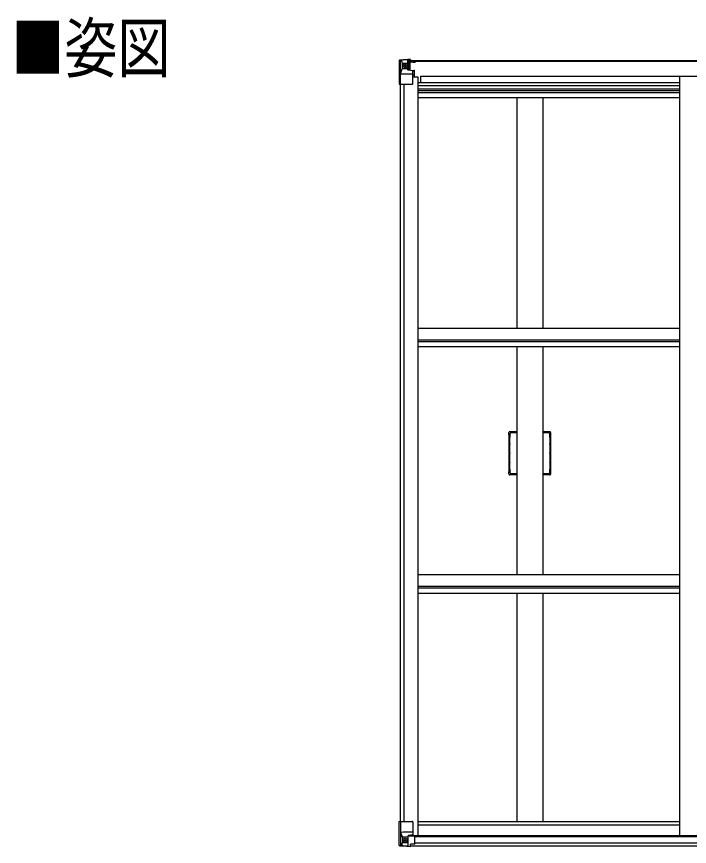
# Model space of a CAD drawing. Units: millimetres, scale not verified. Extents: x -8410 to 8410, y -5940 to 5940.
# Drawn here: x -3950 to -2238, y 259 to 2371 of the extents above; entities that cross this region are included whole.
import ezdxf
from ezdxf.enums import TextEntityAlignment as Align

# ---------------------------------------------------------------- set-up
doc = ezdxf.new("R2010")
doc.units = ezdxf.units.MM
doc.header["$LTSCALE"] = 30
for name, color, linetype in [('0-2_USER1', 3, 'Continuous'), ('0-3_YKK_11E', 7, 'Continuous'), ('0-5_YKK_13', 4, 'Continuous'), ('0-6_YKK_A1', 4, 'Continuous')]:
    doc.layers.add(name, color=color, linetype=linetype)
doc.styles.add('ＭＳ ゴシック', font='')
doc.styles.get('ＭＳ ゴシック').set_extended_font_data('MS Gothic')

msp = doc.modelspace()

# ---------------------------------------------------------------- linework, layer by layer
at = {"layer": '0-3_YKK_11E'}
for p, q in [((-2695.43, 1314.76), (-2677.43, 1314.76)), ((-2692.23, 1312.56), (-2677.43, 1312.56)), ((-2611.43, 1314.76), (-2593.43, 1314.76)), ((-2611.43, 1312.56), (-2596.63, 1312.56)), ((-2677.43, 1204.76), (-2695.43, 1204.76)), ((-2677.43, 1206.96), (-2692.23, 1206.96)), ((-2596.63, 1206.96), (-2611.43, 1206.96)), ((-2593.43, 1204.76), (-2611.43, 1204.76))]:
    msp.add_line(p, q, dxfattribs=at)
for points in [[(-2694.73, 1209.46), (-2694.73, 1218.96), (-2694.83, 1219.18), (-2694.93, 1219.4), (-2694.93, 1235.11), (-2694.83, 1235.33), (-2694.73, 1235.56), (-2694.73, 1235.96), (-2694.83, 1236.18), (-2694.93, 1236.4), (-2694.93, 1259.11), (-2694.83, 1259.33), (-2694.73, 1259.56), (-2694.73, 1259.96), (-2694.83, 1260.18), (-2694.93, 1260.4), (-2694.93, 1283.11), (-2694.83, 1283.33), (-2694.73, 1283.56), (-2694.73, 1283.96), (-2694.83, 1284.18), (-2694.93, 1284.4), (-2694.93, 1300.11), (-2694.83, 1300.33), (-2694.73, 1300.56), (-2694.73, 1310.06)], [(-2594.13, 1310.06), (-2594.13, 1300.56), (-2594.03, 1300.33), (-2593.93, 1300.11), (-2593.93, 1284.4), (-2594.03, 1284.18), (-2594.13, 1283.96), (-2594.13, 1283.56), (-2594.03, 1283.33), (-2593.93, 1283.11), (-2593.93, 1260.4), (-2594.03, 1260.18), (-2594.13, 1259.96), (-2594.13, 1259.56), (-2594.03, 1259.33), (-2593.93, 1259.11), (-2593.93, 1236.4), (-2594.03, 1236.18), (-2594.13, 1235.96), (-2594.13, 1235.56), (-2594.03, 1235.33), (-2593.93, 1235.11), (-2593.93, 1219.4), (-2594.03, 1219.18), (-2594.13, 1218.96), (-2594.13, 1209.46)]]:
    msp.add_lwpolyline(points, dxfattribs=at)
for centre, radius, start, end in [((-2695.43, 1312.76), 2, 90, 181.08102), ((-5504.18, 1259.76), 2807.25, 358.91898, 1.08102), ((-2692.23, 1310.06), 2.5, 90, 180), ((-2596.63, 1310.06), 2.5, 0, 90), ((-2593.43, 1312.76), 2, 358.91898, 90), ((215.32, 1259.76), 2807.25, 178.91898, 181.08102), ((-2695.43, 1206.76), 2, 178.91898, 270), ((-2692.23, 1209.46), 2.5, 180, 270), ((-2596.63, 1209.46), 2.5, 270, 0), ((-2593.43, 1206.76), 2, 270, 1.08102)]:
    msp.add_arc(centre, radius, start, end, dxfattribs=at)
at = {"layer": '0-5_YKK_13'}
for p, q in [((-2975.49, 2260.51), (-2975.49, 2260.51)), ((-2975.49, 2260.46), (-2975.49, 2260.5)), ((-2966.52, 2260.89), (-2974.44, 2260.42)), ((-2954.43, 2261.68), (-2966.43, 2260.9)), ((-2947.93, 2262.19), (-2954.43, 2261.79)), ((-2954.43, 2235.7), (-2954.43, 2261.79)), ((-2954.43, 2260.91), (-2947.93, 2261.31)), ((-2947.93, 2260.38), (-2952.93, 2260.29)), ((-2947.93, 2261.31), (-2947.93, 2262.19)), ((-2947.93, 2260.79), (-2947.93, 2261.31)), ((-2947.93, 2260.79), (-2947.93, 2260.38)), ((-2947.93, 2260.38), (-2947.93, 2259.56)), ((-2942.93, 2259.99), (-2942.93, 2259.56)), ((-2942.63, 2259.99), (-2942.93, 2259.99)), ((-2942.63, 2259.99), (-2940.94, 2259.56)), ((-2976.43, 2259.5), (-2976.43, 2259.46)), ((-2973.58, 2259.45), (-2973.59, 2259.38)), ((-2973.59, 2198.79), (-2973.59, 2259.38)), ((-2969.62, 2256), (-2972.35, 2259.67)), ((-2968.76, 2252.5), (-2966.43, 2252.56)), ((-2968.76, 2239.02), (-2968.76, 2252.5)), ((-2966.43, 2238.99), (-2968.76, 2239.02)), ((-2966.43, 2252.55), (-2954.43, 2252.55)), ((-2966.43, 2238.99), (-2954.43, 2238.99)), ((-2966.43, 2238.99), (-2966.43, 2238.99)), ((-2960.95, 2245.35), (-2960.95, 2244.39)), ((-2955.43, 2252.55), (-2954.43, 2252.55)), ((-2952.93, 2256.09), (-2954.43, 2256.09)), ((-2952.93, 2252.55), (-2954.43, 2252.55)), ((-2952.93, 2238.99), (-2954.43, 2238.99)), ((-2952.43, 2255.73), (-2952.93, 2255.73)), ((-2948.93, 2250.8), (-2952.93, 2250.8)), ((-2948.93, 2242.59), (-2952.93, 2242.59)), ((-2952.82, 2254.43), (-2948.93, 2254.43)), ((-2952.43, 2256.75), (-2952.43, 2254.8)), ((-2944.43, 2256.75), (-2952.43, 2256.75)), ((-2944.43, 2256.73), (-2952.43, 2256.73)), ((-2942.43, 2254.89), (-2952.43, 2254.8)), ((-2952.43, 2254.63), (-2952.43, 2254.8)), ((-2952.43, 2254.8), (-2952.43, 2254.8)), ((-2948.93, 2234.69), (-2948.93, 2254.66)), ((-2942.43, 2256.49), (-2937.43, 2256.49)), ((-2942.43, 2254.89), (-2942.43, 2256.49)), ((-2937.43, 2257.42), (-2937.43, 2256.49)), ((-2937.43, 2256.49), (-2936.43, 2256.49)), ((-2936.43, 2256.49), (-2936.43, 2257.42)), ((-2936.43, 2256.49), (-2936.43, 2254.93)), ((-2936.43, 2254.81), (-2936.43, 2254.93)), ((-2973.04, 2225.68), (-2968.9, 2237.76)), ((-2973.04, 2225.68), (-2966.43, 2225.46)), ((-2966.43, 2225.46), (-2942.43, 2225.46)), ((-2953.6, 2235.44), (-2943.26, 2233.78)), ((-2953.6, 2234.8), (-2953.6, 2235.44)), ((-2943.26, 2233.15), (-2953.6, 2234.8)), ((-2943.26, 2233.78), (-2943.26, 2233.15)), ((-2942.98, 2233.71), (-2938.93, 2233.67)), ((-2942.43, 2199.79), (-2942.43, 2232.89)), ((-2937.93, 2221.79), (-2942.43, 2221.79)), ((-2937.93, 2233.66), (-2938.93, 2233.67)), ((-2938.93, 2231.94), (-2937.93, 2231.94)), ((-2937.93, 2217.45), (-2937.93, 2233.66)), ((-2973.59, 2198.79), (-2943.43, 2198.79)), ((-2976.43, 322.39), (-2943.43, 322.39)), ((-2976.43, 261.68), (-2976.43, 322.39)), ((-2973.59, 322.39), (-2973.59, 261.8)), ((-2942.43, 321.39), (-2942.43, 288.29)), ((-2973.04, 295.5), (-2966.43, 295.72)), ((-2966.43, 295.72), (-2942.43, 295.72)), ((-2973.04, 295.5), (-2968.9, 283.42)), ((-2966.43, 282.19), (-2968.76, 282.16)), ((-2968.76, 282.16), (-2968.76, 268.68)), ((-2966.43, 282.19), (-2966.43, 282.19)), ((-2954.43, 282.19), (-2966.43, 282.19)), ((-2961.91, 275.83), (-2961.91, 276.79)), ((-2954.43, 286.17), (-2947.93, 286.17)), ((-2954.43, 286.17), (-2954.43, 259.39)), ((-2943.26, 288.03), (-2953.6, 286.38)), ((-2953.6, 286.38), (-2953.6, 286.17)), ((-2950.91, 286.17), (-2943.26, 287.4)), ((-2947.93, 286.17), (-2938.93, 286.14)), ((-2943.26, 287.4), (-2943.26, 288.03)), ((-2937.93, 285.23), (-2937.93, 265.08)), ((-2975.49, 260.72), (-2975.49, 260.67)), ((-2966.52, 260.29), (-2974.44, 260.76)), ((-2973.58, 261.73), (-2973.59, 261.8)), ((-2969.62, 265.18), (-2972.35, 261.51)), ((-2968.76, 268.68), (-2966.43, 268.62)), ((-2966.43, 268.63), (-2954.43, 268.63)), ((-2954.43, 259.5), (-2966.43, 260.28)), ((-2947.93, 258.99), (-2947.93, 264.93)), ((-2938.93, 264.36), (-2947.93, 264.31))]:
    msp.add_line(p, q, dxfattribs=at)
for points in [[(-2975.49, 2260.51), (-2966.43, 2261.06), (-2954.43, 2261.79)], [(-2947.93, 2260.79), (-2952.93, 2260.79), (-2952.93, 2235.33)], [(-2976.43, 2259.46), (-2976.43, 2198.79), (-2973.59, 2198.79)], [(-2962.87, 2246.31), (-2963.83, 2246.31), (-2963.83, 2247.27), (-2962.87, 2247.27)], [(-2961.91, 2248.23), (-2961.91, 2249.19), (-2960.95, 2249.19), (-2960.95, 2248.23)], [(-2960.95, 2244.39), (-2961.91, 2244.39), (-2961.91, 2245.35)], [(-2959.99, 2247.27), (-2959.03, 2247.27), (-2959.03, 2246.31), (-2959.99, 2246.31)], [(-2952.43, 2255.73), (-2944.43, 2255.73), (-2944.43, 2257.42)], [(-2937.43, 2254.76), (-2952.43, 2254.63), (-2952.43, 2254.63)], [(-2942.43, 2254.89), (-2942.43, 2254.88), (-2936.43, 2254.93)], [(-2938.93, 2233.67), (-2938.93, 2231.94), (-2942.43, 2231.92)], [(-2962.87, 273.91), (-2963.83, 273.91), (-2963.83, 274.87), (-2962.87, 274.87)], [(-2961.91, 276.79), (-2960.95, 276.79), (-2960.95, 275.83)], [(-2959.99, 274.87), (-2959.03, 274.87), (-2959.03, 273.91), (-2959.99, 273.91)], [(-2975.49, 260.67), (-2966.43, 260.12), (-2947.93, 258.99)], [(-2960.95, 272.95), (-2960.95, 271.99), (-2961.91, 271.99), (-2961.91, 272.95)], [(-2937.93, 265.08), (-2937.94, 264.97), (-2947.93, 264.93)]]:
    msp.add_lwpolyline(points, dxfattribs=at)
for centre in [(-2961.43, 2246.79), (-2961.43, 274.39)]:
    msp.add_circle(centre, 5.3, dxfattribs=at)
for centre, radius, start, end in [((-2975.43, 2259.51), 1, 93.50017, 180.00079), ((-2975.43, 2259.5), 0.999, 93.4424, 179.95083), ((-2975.43, 2259.46), 0.999, 93.4424, 179.95083), ((-2974.28, 2273.11), 12.7, 269.24466, 275.10311), ((-2972.3, 2259.5), 1.28, 131.17831, 182.45895), ((-2962.87, 2248.23), 0.96, 270, 0), ((-2962.87, 2245.35), 0.96, 0, 90), ((-2959.99, 2248.23), 0.96, 180, 270), ((-2959.99, 2245.35), 0.96, 90, 180), ((-2952.43, 2257.25), 0.5, 179.99802, 269.99691), ((-2952.43, 2257.23), 0.5, 180.00109, 270.00109), ((-2952.43, 2254.3), 0.5, 90.52895, 180.04464), ((-2952.42, 2254.12), 0.513, 91.88028, 181.04707), ((-2937.29, 2262.45), 7.69, 268.96999, 276.43426), ((-2953.49, 2236.37), 0.937, 182.32209, 263.26766), ((-2953.49, 2235.73), 0.937, 182.32209, 263.26766), ((-2943.37, 2232.85), 0.937, 2.32209, 83.26766), ((-2943.37, 2232.22), 0.937, 2.32209, 83.26766), ((-2943.43, 2199.79), 1, 270, 0), ((-2943.43, 321.39), 1, 0, 90), ((-2962.87, 275.83), 0.96, 270, 0), ((-2959.99, 275.83), 0.96, 180, 270), ((-2953.49, 285.45), 0.937, 96.73234, 129.06602), ((-2943.37, 288.96), 0.937, 276.73234, 357.67791), ((-2943.37, 288.33), 0.937, 276.73234, 357.67791), ((-2975.43, 261.72), 0.999, 180.04917, 266.5576), ((-2975.43, 261.68), 0.999, 180.04917, 266.5576), ((-2975.43, 261.67), 1, 179.99921, 266.49983), ((-2974.28, 248.07), 12.7, 84.89689, 90.75534), ((-2972.3, 261.68), 1.28, 177.54105, 228.82169), ((-2962.87, 272.95), 0.96, 0, 90), ((-2959.99, 272.95), 0.96, 90, 180)]:
    msp.add_arc(centre, radius, start, end, dxfattribs=at)
for centre, major_axis, ratio, start_param, end_param in [((-2774.49, 2272.82), (201, 12.36), 0.060933, 3.1373463, 3.1378449), ((-2973.49, 2260.58), (2, 0.12), 0.060933, 3.1378449, 4.2119296), ((-2973.3, 2257.49), (-0.02, 3), 0.466854, 5.5234897, 6.1575023), ((-2971.63, 2252.42), (0.03, 5), 0.573921, 4.7320603, 5.5159136), ((-2970.17, 2239.05), (0, 3), 0.468246, 4.2703918, 4.7058971), ((-3048.18, 2252.55), (81.75, 0), 0.061163, 0, 0.0007725), ((-2972.32, 2228.02), (0.85, 2.32), 0.403757, 2.3087461, 3.2744049), ((-2972.32, 293.16), (0.85, -2.32), 0.403757, 3.0087805, 3.9744392), ((-2970.17, 282.13), (0, -3), 0.468246, 1.5772882, 2.0127935), ((-2938.93, 285.23), (1, -0.021), 0.906239, 0.0187047, 1.589501), ((-2973.49, 260.6), (2, -0.12), 0.060933, 2.0712557, 3.1453404), ((-2774.49, 248.36), (201, -12.36), 0.060933, 3.1453404, 3.145839), ((-2973.3, 263.69), (-0.02, -3), 0.466854, 0.125683, 0.7596956), ((-2971.63, 268.76), (0.03, -5), 0.573921, 0.7672717, 1.551125), ((-3048.18, 268.63), (81.75, 0), 0.061163, 6.2824128, 6.2831853), ((-2938.93, 265.07), (1, 0.012), 0.707053, 4.7036637, 6.124411)]:
    msp.add_ellipse(centre, major_axis=major_axis, ratio=ratio, start_param=start_param, end_param=end_param, dxfattribs=at)
at = {"layer": '0-6_YKK_A1'}
for p, q in [((-2952.93, 2259.56), (-91.93, 2259.56)), ((-2952.93, 2257.42), (-91.93, 2257.42)), ((-2921.93, 2203.76), (-2921.93, 2219.28)), ((-2921.93, 2219.28), (-122.93, 2219.28)), ((-2263.43, 2219.26), (-2263.43, 286.37)), ((-2974.43, 2198.79), (-2974.43, 322.39)), ((-2964.73, 2198.79), (-2964.73, 322.39)), ((-2942.43, 2217.45), (-2929.43, 2217.45)), ((-2929.43, 2217.45), (-2929.43, 286.37)), ((-2929.43, 2203.76), (-2263.43, 2203.76)), ((-2929.43, 2195.37), (-2263.43, 2195.37)), ((-2929.43, 2187.17), (-2263.43, 2187.17)), ((-2929.43, 2183.24), (-2263.43, 2183.24)), ((-2929.43, 2178.16), (-2263.43, 2178.16)), ((-2929.43, 2165.16), (-2263.43, 2165.16)), ((-2677.43, 2165.16), (-2677.43, 1578.36)), ((-2611.43, 2165.16), (-2611.43, 1578.36)), ((-2929.4, 1578.36), (-2263.43, 1578.36)), ((-2929.4, 1548.62), (-2263.43, 1548.62)), ((-2929.4, 1544.07), (-2263.43, 1544.07)), ((-2929.4, 1531.06), (-2263.43, 1531.06)), ((-2677.43, 1531.06), (-2677.43, 951.22)), ((-2611.43, 1531.06), (-2611.43, 951.22)), ((-2929.4, 951.22), (-2263.43, 951.22)), ((-2929.4, 921.48), (-2263.43, 921.48)), ((-2929.4, 916.94), (-2263.43, 916.94)), ((-2929.4, 903.93), (-2263.43, 903.93)), ((-2677.43, 903.93), (-2677.43, 322.54)), ((-2611.43, 903.93), (-2611.43, 322.54)), ((-2929.43, 322.54), (-2263.43, 322.54)), ((-2929.43, 314.19), (-2263.43, 314.19)), ((-2949.69, 286.37), (-95.17, 286.37)), ((-2937.93, 284.1), (-106.93, 284.1)), ((-2947.93, 260.59), (-96.93, 260.59)), ((-2937.93, 268.49), (-106.93, 268.49))]:
    msp.add_line(p, q, dxfattribs=at)

# ---------------------------------------------------------------- texts
at = {"layer": '0-2_USER1', "style": 'ＭＳ ゴシック', "width": 0.8}
msp.add_text('■姿図', height=123.7, dxfattribs=at).set_placement((-3963.65, 2192.24), align=Align.BOTTOM_LEFT)

doc.saveas('drawing.dxf')
